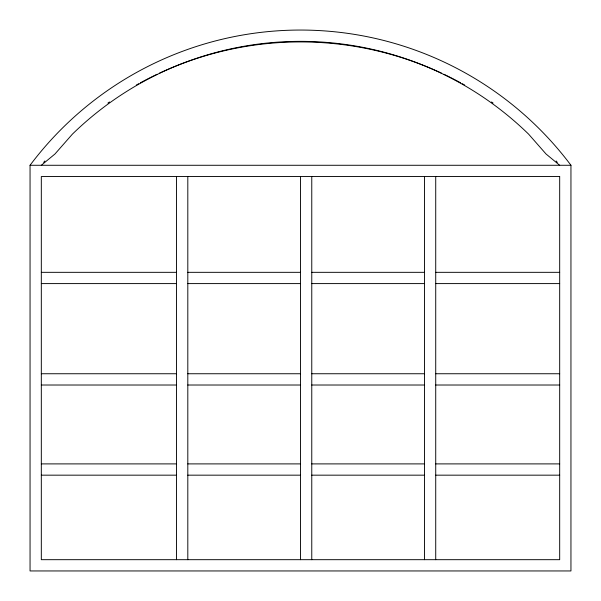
<?xml version="1.0" encoding="UTF-8"?>
<svg xmlns="http://www.w3.org/2000/svg" width="601" height="601" viewBox="0 0 601 601"><rect width="100%" height="100%" fill="white"/><g stroke="black" fill="none" stroke-linecap="round" stroke-linejoin="round"><path stroke-width="0.9" d="M41.319 165.275L54.946 154.006L72.39 134.151A326.764 326.764 0 0 1 528.61 134.151L546.054 154.006L559.681 165.275M30.05 165.275L570.95 165.275L570.95 570.95L30.05 570.95L30.05 165.275A338.062 338.062 0 0 1 570.95 165.275M41.319 272.328L176.544 272.328M187.812 272.328L300.5 272.328M311.769 272.328L424.456 272.328M435.725 272.328L559.681 272.328M41.319 283.597L176.544 283.597M187.812 283.597L300.5 283.597M311.769 283.597L424.456 283.597M435.725 283.597L559.681 283.597M41.319 373.747L176.544 373.747M187.812 373.747L300.5 373.747M311.769 373.747L424.456 373.747M435.725 373.747L559.681 373.747M41.319 385.016L176.544 385.016M187.812 385.016L300.5 385.016M311.769 385.016L424.456 385.016M435.725 385.016L559.681 385.016M41.319 463.897L176.544 463.897M187.812 463.897L300.5 463.897M311.769 463.897L424.456 463.897M435.725 463.897L559.681 463.897M41.319 475.166L176.544 475.166M187.812 475.166L300.5 475.166M311.769 475.166L424.456 475.166M435.725 475.166L559.681 475.166M435.725 176.544L435.725 559.681M424.456 176.544L424.456 559.681M311.769 176.544L311.769 559.681M300.5 176.544L300.5 559.681M187.812 176.544L187.812 559.681M176.544 176.544L176.544 559.681M43.685 162.398A333.983 333.983 0 0 1 44.88 160.97M107.932 103.041A333.983 333.983 0 0 1 109.457 101.967M136.292 85.087A333.983 333.983 0 0 1 138.741 83.719M140.379 82.818A333.983 333.983 0 0 1 156.981 74.344M159.505 73.149A333.983 333.983 0 0 1 441.495 73.149M444.019 74.344A333.983 333.983 0 0 1 460.621 82.818M462.259 83.719A333.983 333.983 0 0 1 464.708 85.087M491.543 101.967A333.983 333.983 0 0 1 493.068 103.041M556.12 160.97A333.983 333.983 0 0 1 557.315 162.398M559.681 176.544L41.319 176.544L41.319 559.681L559.681 559.681L559.681 176.544"/></g></svg>
